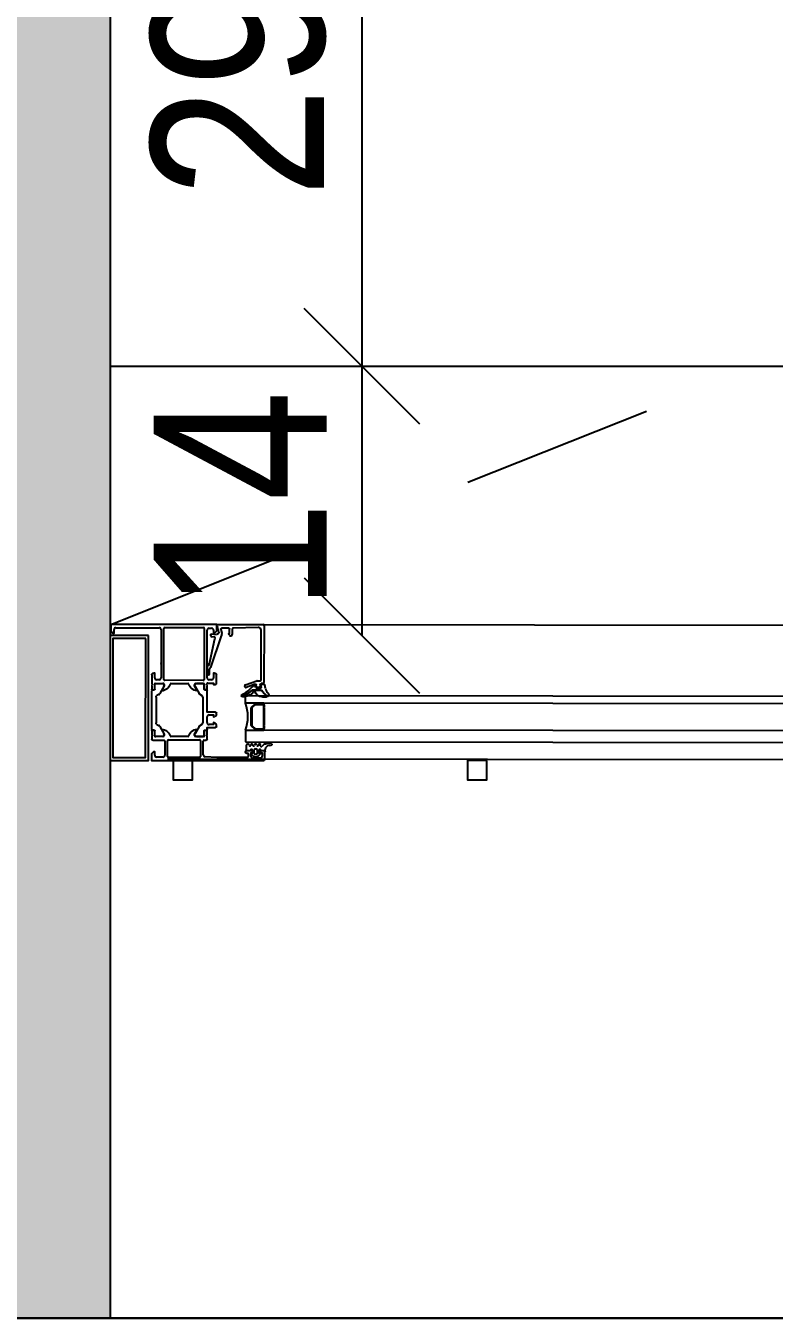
# Model space of a CAD drawing. Header units: metres. Extents: x 493 to 630, y -132 to -15.
# Drawn here: x 554.576 to 554.966, y -92.795 to -92.123 of the extents above; entities that cross this region are included whole.
import ezdxf

# ---------------------------------------------------------------- set-up
doc = ezdxf.new("R2010")
doc.units = ezdxf.units.M
doc.header["$MEASUREMENT"] = 0
doc.header["$PDMODE"] = 3
doc.linetypes.add('HIDDEN2', pattern=[0.1875, 0.125, -0.0625])
for name, color, linetype in [('a_caramida', 2, 'Continuous'), ('a_cote_50', 9, 'Continuous'), ('a_pereti_hasuri', 253, 'Continuous'), ('a_punctat', 40, 'HIDDEN2'), ('a_sticla', 4, 'Continuous'), ('a_tamplarie_ferestre', 6, 'Continuous'), ('a_vederi', 74, 'Continuous'), ('a_vederi subtiri', 124, 'Continuous')]:
    doc.layers.add(name, color=color, linetype=linetype)
doc.styles.get("Standard").update_dxf_attribs({"font": 'ARIALN.TTF'})
doc.dimstyles.new('50 cote', dxfattribs={"dimtxt": 0.09, "dimasz": 0.06, "dimexe": 0, "dimexo": 0, "dimgap": 0.018, "dimtad": 1, "dimdec": 1, "dimlfac": 100, "dimrnd": 0.5, "dimdsep": 46, "dimtxsty": 'Standard', "dimblk": 'OBLIQUE', "dimcen": 0.00045, "dimclrd": 256, "dimclrt": 4, "dimadec": 1, "dimazin": 0, "dimtfac": 1, "dimtdec": 1, "dimtix": 1, "dimtofl": 0, "dimtmove": 0, "dimatfit": 3, "dimldrblk": 'OBLIQUE', "dimfxl": 0, "dimtolj": 1, "dimtzin": 0, "dimarcsym": 0})

# ---------------------------------------------------------------- blocks, each defined once
blk = doc.blocks.new('_Oblique')
at = {"color": 0, "linetype": 'ByBlock', "lineweight": -2}
blk.add_line((-0.5, -0.5), (0.5, 0.5), dxfattribs=at)
blk = doc.blocks.new('*D106')
at = {"layer": 'a_cote_50', "lineweight": -2, "ltscale": 0.3}
blk.add_line((554.75121, -92.00958), (554.75121, -92.29958), dxfattribs=at)
at = {"layer": 'Defpoints', "color": 0, "ltscale": 0.3}
for p in [(554.62032, -92.00958), (554.62032, -92.29958), (554.75121, -92.29958)]:
    blk.add_point(p, dxfattribs=at)
at = {"layer": 'a_cote_50', "lineweight": -2, "ltscale": 0.3, "xscale": 0.06, "yscale": 0.06, "zscale": 0.06}
for p, rotation in [((554.75121, -92.00958), 90), ((554.75121, -92.29958), 270)]:
    blk.add_blockref('_Oblique', p, dxfattribs=dict(at, rotation=rotation))
at = {"layer": 'a_cote_50', "color": 4, "ltscale": 0.3, "insert": (554.68726, -92.15458), "char_height": 0.09, "attachment_point": 5, "rotation": 90}
blk.add_mtext('\\A1;29', dxfattribs=at)
blk = doc.blocks.new('*D107')
at = {"layer": 'a_cote_50', "lineweight": -2, "ltscale": 0.3}
blk.add_line((554.75121, -92.29958), (554.75121, -92.43958), dxfattribs=at)
at = {"layer": 'Defpoints', "color": 0, "ltscale": 0.3}
for p in [(554.62032, -92.29958), (554.62032, -92.43958), (554.75121, -92.43958)]:
    blk.add_point(p, dxfattribs=at)
at = {"layer": 'a_cote_50', "lineweight": -2, "ltscale": 0.3, "xscale": 0.06, "yscale": 0.06, "zscale": 0.06}
for p, rotation in [((554.75121, -92.29958), 90), ((554.75121, -92.43958), 270)]:
    blk.add_blockref('_Oblique', p, dxfattribs=dict(at, rotation=rotation))
at = {"layer": 'a_cote_50', "color": 4, "ltscale": 0.3, "insert": (554.68803, -92.36958), "char_height": 0.09, "attachment_point": 5, "rotation": 90}
blk.add_mtext('\\A1;14', dxfattribs=at)
blk = doc.blocks.new('__4FAFA3F2_FC5C_44BB_A64D_ECB77A95FE74_')
at = {"layer": 'a_vederi subtiri'}
for p, q in [((-125.45, 67), (-125.45, 71)), ((-125.01, 71), (-125.01, 67)), ((-125.01, 66.81), (-125.01, 70.75)), ((-124.7, 66.81), (-124.7, 70.75)), ((-124.36, 71.5), (-123.26, 71.5)), ((-124.36, 71.14), (-119.03, 71.14)), ((-123.26, 71.5), (-123.04, 71.25)), ((-123.04, 71.25), (-122.83, 71.5)), ((-122.83, 71.5), (-118.89, 71.5)), ((-118.01, 71.5), (-114.08, 71.5)), ((-117.87, 71.14), (-112.54, 71.14)), ((-114.08, 71.5), (-113.86, 71.25)), ((-113.86, 71.25), (-113.64, 71.5)), ((-113.64, 71.5), (-112.54, 71.5)), ((-112.2, 70.75), (-112.2, 66.81)), ((-111.89, 67), (-111.89, 71)), ((-111.89, 70.75), (-111.89, 66.81)), ((-111.45, 71), (-111.45, 67)), ((-125.45, 61.5), (-125.45, 67)), ((-125.01, 67), (-125.01, 66.81)), ((-124.82, 66.28), (-123.45, 64.72)), ((-123.45, 64.72), (-124.82, 66.28)), ((-123.23, 64.97), (-124.6, 66.53)), ((-113.91, 64.86), (-122.99, 64.86)), ((-122.99, 64.5), (-113.91, 64.5)), ((-113.91, 64.5), (-122.99, 64.5)), ((-112.3, 66.53), (-113.67, 64.97)), ((-113.45, 64.72), (-112.08, 66.28)), ((-112.08, 66.28), (-113.45, 64.72)), ((-111.89, 66.81), (-111.89, 67)), ((-111.45, 67), (-111.45, 61.5))]:
    blk.add_line(p, q, dxfattribs=at)
at = {"layer": 'a_vederi subtiri', "extrusion": (2e-16, 2e-16, -1)}
for centre, radius, start, end in [((125.23, 71.03), 0.221, 352.37185, 187.62815), ((124.31, 70.79), 0.708, 356.44057, 85.93128), ((124.33, 70.77), 0.368, 356.44057, 85.93128), ((118.45, 71.68), 0.787, 223.03501, 316.96499), ((118.45, 71.76), 0.512, 210.75551, 329.24449), ((112.59, 70.79), 0.708, 94.06872, 183.55943), ((112.57, 70.77), 0.368, 94.06872, 183.55943), ((111.67, 71.03), 0.221, 352.37185, 187.62815), ((125.23, 66.97), 0.221, 172.37185, 7.62815), ((125.23, 66.97), 0.221, 172.37185, 7.62815), ((118.45, 44.3), 18.57, 67.85274, 112.14726), ((124.2, 66.8), 0.808, 319.63799, 0.51725), ((124.2, 66.8), 0.808, 319.63799, 0.51725), ((124.28, 66.81), 0.42, 319.63799, 0.51725), ((122.98, 65.12), 0.618, 270.77303, 319.8915), ((122.98, 65.12), 0.618, 270.77303, 319.8915), ((122.99, 65.18), 0.321, 270.77303, 319.8915), ((113.91, 65.18), 0.321, 220.1085, 269.22697), ((113.92, 65.12), 0.618, 220.1085, 269.22697), ((113.92, 65.12), 0.618, 220.1085, 269.22697), ((112.62, 66.81), 0.42, 179.48275, 220.36201), ((112.7, 66.8), 0.808, 179.48275, 220.36201), ((112.7, 66.8), 0.808, 179.48275, 220.36201), ((111.67, 66.97), 0.221, 172.37185, 7.62815), ((111.67, 66.97), 0.221, 172.37185, 7.62815)]:
    blk.add_arc(centre, radius, start, end, dxfattribs=at)
blk = doc.blocks.new('tampalrie subsol')
at = {"layer": 'a_punctat', "ltscale": 0.5}
blk.add_line((554.62066, -92.43381), (555.31319, -92.15827), dxfattribs=at)
at = {"layer": 'a_sticla'}
for points in [[(554.69067, -92.47081), (555.3303, -92.47151), (555.3303, -92.47551), (554.69067, -92.47481)], [(554.69067, -92.49481), (555.3303, -92.49551), (555.3303, -92.48951), (554.69067, -92.48881)]]:
    blk.add_lwpolyline(points, close=True, dxfattribs=at)
at = {"layer": 'a_tamplarie_ferestre', "extrusion": (8.75965e-20, 1.5e-15, -1)}
blk.add_line((554.67581, -92.43383), (554.69988, -92.43383), dxfattribs=at)
at = {"layer": 'a_tamplarie_ferestre', "extrusion": (2.00012e-16, 2.00051e-16, -1)}
for points in [[(-554.67411, -92.43683), (-554.67411, -92.43833), (-554.67471, -92.43833), (-554.67581, -92.43723), (-554.67581, -92.43383), (-554.62066, -92.43381), (-554.62066, -92.43721), (-554.62176, -92.43831), (-554.62236, -92.43831), (-554.62236, -92.43651)], [(-554.62336, -92.43551), (-554.64581, -92.43553)], [(-554.64681, -92.43653), (-554.6468, -92.45359)], [(-554.6483, -92.46239), (-554.64831, -92.43593)], [(-554.64881, -92.43543), (-554.66881, -92.43543)], [(-554.66931, -92.43593), (-554.6693, -92.4624)], [(-554.6708, -92.4536), (-554.67081, -92.43683)], [(-554.67181, -92.43583), (-554.67311, -92.43583)], [(-554.6468, -92.45459), (-554.6468, -92.46159)], [(-554.6708, -92.4616), (-554.6708, -92.4546)], [(-554.642, -92.46009), (-554.642, -92.46459)], [(-554.642, -92.46559), (-554.642, -92.46747)], [(-554.6422, -92.46487), (-554.6422, -92.46532)], [(-554.6435, -92.46159), (-554.6435, -92.45909), (-554.643, -92.45909)], [(-554.64358, -92.46747), (-554.64358, -92.46471)], [(-554.64361, -92.4675), (-554.64361, -92.4651)], [(-554.6437, -92.46459), (-554.648, -92.46459)], [(-554.64412, -92.4646), (-554.64759, -92.4646)], [(-554.6458, -92.46259), (-554.6445, -92.46259)], [(-554.6485, -92.46509), (-554.6485, -92.46579), (-554.64712, -92.46819)], [(-554.6688, -92.4629), (-554.6488, -92.46289)], [(-554.65203, -92.46459), (-554.66076, -92.46459)], [(-554.66569, -92.4682), (-554.6643, -92.46579), (-554.6643, -92.46509)], [(-554.6648, -92.46459), (-554.6691, -92.46459)], [(-554.66869, -92.4646), (-554.66522, -92.4646)], [(-554.66919, -92.46751), (-554.66919, -92.46511)], [(-554.66922, -92.46471), (-554.66922, -92.46748)], [(-554.6706, -92.46532), (-554.6706, -92.46487)], [(-554.6708, -92.46748), (-554.6708, -92.4656)], [(-554.6711, -92.4643), (-554.6741, -92.4643), (-554.6741, -92.4651), (-554.6751, -92.4651)], [(-554.6731, -92.4626), (-554.6718, -92.4626)], [(-554.6746, -92.4591), (-554.6741, -92.4591), (-554.6741, -92.4616)], [(-554.6756, -92.4646), (-554.6756, -92.4601)], [(-554.642, -92.48838), (-554.642, -92.4683)], [(-554.6423, -92.46777), (-554.64328, -92.46777)], [(-554.6425, -92.4678), (-554.64331, -92.4678)], [(-554.6442, -92.47171), (-554.6442, -92.48498)], [(-554.6456, -92.47034), (-554.6447, -92.47084)], [(-554.64829, -92.46613), (-554.64619, -92.46977)], [(-554.66452, -92.46613), (-554.66661, -92.46977)], [(-554.66553, -92.46839), (-554.66557, -92.46839)], [(-554.66721, -92.47034), (-554.66809, -92.47084)], [(-554.6686, -92.47171), (-554.6686, -92.48498)], [(-554.6703, -92.46781), (-554.66949, -92.46781)], [(-554.66952, -92.46778), (-554.6705, -92.46778)], [(-554.6751, -92.4794), (-554.6708, -92.4794), (-554.6708, -92.46831)], [(-554.6708, -92.4849), (-554.6708, -92.4819)], [(-554.6718, -92.4809), (-554.6741, -92.4809), (-554.6741, -92.4819), (-554.67486, -92.48169)], [(-554.67486, -92.4851), (-554.6741, -92.4849), (-554.6741, -92.4859), (-554.6718, -92.4859)], [(-554.6756, -92.48073), (-554.6756, -92.4799)], [(-554.642, -92.48921), (-554.642, -92.49109)], [(-554.642, -92.49209), (-554.642, -92.49359)], [(-554.6422, -92.49137), (-554.6422, -92.49182)], [(-554.64328, -92.48891), (-554.6423, -92.48891)], [(-554.64331, -92.48888), (-554.6425, -92.48888)], [(-554.64358, -92.49197), (-554.64358, -92.48921)], [(-554.64361, -92.49158), (-554.64361, -92.48918)], [(-554.648, -92.49209), (-554.6437, -92.49209)], [(-554.64759, -92.49208), (-554.64411, -92.49208)], [(-554.6447, -92.48585), (-554.6456, -92.48635)], [(-554.64619, -92.48692), (-554.64829, -92.49055)], [(-554.64712, -92.4885), (-554.6485, -92.49089), (-554.6485, -92.49159)], [(-554.6608, -92.49209), (-554.652, -92.49209)], [(-554.6643, -92.49159), (-554.6643, -92.49089), (-554.66568, -92.4885)], [(-554.66661, -92.48692), (-554.66452, -92.49055)], [(-554.6691, -92.4921), (-554.6648, -92.49209)], [(-554.66521, -92.49208), (-554.66869, -92.49208)], [(-554.66809, -92.48585), (-554.66721, -92.48635)], [(-554.66919, -92.49159), (-554.66919, -92.48919)], [(-554.66922, -92.48922), (-554.66922, -92.49198)], [(-554.66949, -92.48889), (-554.6703, -92.48889)], [(-554.6705, -92.48892), (-554.66952, -92.48892)], [(-554.6706, -92.49182), (-554.6706, -92.49137)], [(-554.6708, -92.48839), (-554.6708, -92.4874), (-554.6751, -92.4874)], [(-554.6708, -92.4911), (-554.6708, -92.48922)], [(-554.6708, -92.4935), (-554.6708, -92.4921)], [(-554.6756, -92.4869), (-554.6756, -92.48606)], [(-554.6425, -92.49409), (-554.6483, -92.49409)], [(-554.6488, -92.49459), (-554.6488, -92.50179)], [(-554.6502, -92.50249), (-554.6502, -92.49429)], [(-554.6507, -92.49379), (-554.6669, -92.49379)], [(-554.6674, -92.49429), (-554.6674, -92.50249)], [(-554.6688, -92.50165), (-554.6688, -92.4945)], [(-554.6693, -92.494), (-554.6703, -92.494)], [(-554.6435, -92.50179), (-554.6435, -92.50009), (-554.6429, -92.50009), (-554.6418, -92.50119), (-554.6418, -92.50459), (-554.7003, -92.5046)], [(-554.6478, -92.50279), (-554.6445, -92.50279)], [(-554.6669, -92.50299), (-554.6507, -92.50299)], [(-554.6917, -92.503), (-554.6758, -92.503), (-554.66974, -92.50265)], [(-554.6907, -92.5001), (-554.6907, -92.5003)], [(-554.694, -92.4996), (-554.6912, -92.4996)], [(-554.6912, -92.5008), (-554.6917, -92.5008)], [(-554.6922, -92.5013), (-554.6922, -92.5025)], [(-554.6935, -92.5023), (-554.6935, -92.5006), (-554.6945, -92.5006), (-554.6945, -92.5001)], [(-554.6985, -92.5033), (-554.6945, -92.5033)], [(-554.6985, -92.5001), (-554.6985, -92.5006), (-554.6995, -92.5006), (-554.6995, -92.5023)], [(-554.7003, -92.4996), (-554.699, -92.4996)], [(-554.7008, -92.5041), (-554.7008, -92.5001)]]:
    blk.add_lwpolyline(points, dxfattribs=at)
at = {"layer": 'a_tamplarie_ferestre', "extrusion": (8.75965e-20, 1.5e-15, -1)}
for points in [[(-554.67681, -92.43778), (-554.6761, -92.43516)], [(-554.67799, -92.43642), (-554.67851, -92.43836)], [(-554.682, -92.43579), (-554.67847, -92.43579)], [(-554.68227, -92.43932), (-554.6819, -92.43869), (-554.6825, -92.43869), (-554.6825, -92.43629)], [(-554.70038, -92.43429), (-554.70037, -92.4641)], [(-554.6728, -92.43982), (-554.6728, -92.43888)], [(-554.67291, -92.43878), (-554.67575, -92.43904)], [(-554.67099, -92.45796), (-554.67099, -92.45467)], [(-554.67139, -92.45979), (-554.67139, -92.45867)], [(-554.6907, -92.46531), (-554.69669, -92.46313)], [(-554.6957, -92.46487), (-554.69104, -92.46657)], [(-554.69637, -92.4661), (-554.69637, -92.46534)], [(-554.69837, -92.4651), (-554.69837, -92.4661)], [(-554.69987, -92.4646), (-554.69887, -92.4646)], [(-554.69037, -92.4661), (-554.69037, -92.46578)], [(-554.69787, -92.4666), (-554.69687, -92.4666)]]:
    blk.add_lwpolyline(points, dxfattribs=at)
for points in [[(-554.69686, -92.4631), (-554.69837, -92.4631, -0.414205), (-554.69887, -92.4626), (-554.69888, -92.43686, -0.426752), (-554.69732, -92.43536), (-554.68428, -92.43577, -0.401735), (-554.6838, -92.43627), (-554.6838, -92.4391)], [(-554.67116, -92.4546), (-554.67151, -92.45498, -0.49304), (-554.67182, -92.45502), (-554.67482, -92.44127, -0.637079), (-554.67451, -92.44042), (-554.67326, -92.44032)], [(-554.67812, -92.43981), (-554.67248, -92.45621, -0.198912), (-554.67189, -92.45763), (-554.67189, -92.45979)]]:
    blk.add_lwpolyline(points, format="xyb", dxfattribs=at)
at = {"layer": 'a_tamplarie_ferestre'}
for points in [[(554.64032, -92.43961), (554.62032, -92.43961), (554.6203, -92.50458), (554.6403, -92.50458)], [(554.63882, -92.44111), (554.62182, -92.44111), (554.6218, -92.50308), (554.6388, -92.50308)]]:
    blk.add_lwpolyline(points, close=True, dxfattribs=at)
for centre, radius, start, end in [((554.62336, -92.43651), 0.001, 89.99997, 179.99345), ((554.64581, -92.43653), 0.001, 359.997, 89.99631), ((554.64881, -92.43593), 0.0005, 89.99697, 179.99634), ((554.66881, -92.43593), 0.0005, 359.99697, 89.99634), ((554.67181, -92.43683), 0.001, 89.99979, 179.99395), ((554.67311, -92.43683), 0.001, 0.00204, 89.9917), ((554.67706, -92.43875), 0.0015, 314.99586, 14.99645), ((554.69988, -92.43433), 0.0005, 359.99687, 89.99634), ((554.6729, -92.43888), 0.0001, 84.94328, 179.99665), ((554.6733, -92.43982), 0.0005, 179.99682, 264.99689), ((554.683, -92.43898), 0.000809, 205.09356, 351.17728), ((554.64628, -92.45409), 0.000725, 316.39252, 43.60079), ((554.67133, -92.4541), 0.000725, 136.38508, 223.60823), ((554.67109, -92.45467), 0.0001, 42.1407, 179.99665), ((554.67131, -92.45797), 0.000319, 178.9604, 239.24281), ((554.64192, -92.46486), 0.000279, 358.83206, 73.57678), ((554.64192, -92.46533), 0.000279, 286.42125, 1.15952), ((554.6445, -92.46159), 0.001, 179.99773, 269.99547), ((554.6437, -92.46471), 0.00012, 89.99655, 179.99665), ((554.64412, -92.46511), 0.000505, 89.42908, 179.42969), ((554.6458, -92.46159), 0.001, 269.99487, 359.99843), ((554.64745, -92.46559), 0.001, 327.26964, 81.81505), ((554.648, -92.46509), 0.0005, 359.99605, 89.99813), ((554.6488, -92.46239), 0.0005, 179.99697, 269.99634), ((554.65203, -92.46509), 0.0005, 89.99665, 163.04225), ((554.66076, -92.46509), 0.0005, 17.28621, 89.99665), ((554.6648, -92.46509), 0.0005, 89.99518, 179.99726), ((554.6688, -92.4624), 0.0005, 269.99697, 359.99634), ((554.6691, -92.46471), 0.00012, 359.99665, 89.99675), ((554.67088, -92.46486), 0.000279, 106.41653, 181.16124), ((554.67088, -92.46533), 0.000279, 178.83378, 253.57206), ((554.6718, -92.4616), 0.001, 180.00002, 269.99329), ((554.6711, -92.4646), 0.0003, 90.02579, 179.97102), ((554.67164, -92.4598), 0.00025, 176.44126, 3.55205), ((554.6731, -92.4616), 0.001, 270.00167, 359.99165), ((554.69087, -92.46578), 0.0005, 110.00691, 179.99665), ((554.69686, -92.4636), 0.0005, 89.99665, 110.00691), ((554.69987, -92.4641), 0.0005, 269.99781, 359.99572), ((554.6425, -92.4683), 0.0005, 89.99635, 179.99696), ((554.64489, -92.46902), 0.0015, 297.99091, 329.99666), ((554.6676, -92.47171), 0.001, 359.99417, 60.68782), ((554.66949, -92.46751), 0.0003, 179.99417, 269.99417), ((554.69087, -92.4661), 0.0005, 179.99665, 290.00807), ((554.69687, -92.4661), 0.0005, 179.99754, 269.99576), ((554.69787, -92.4661), 0.0005, 269.99735, 359.99618), ((554.6676, -92.48498), 0.001, 299.30053, 359.99417), ((554.6718, -92.4819), 0.001, 90.00296, 179.98991), ((554.6718, -92.4849), 0.001, 179.99518, 269.99857), ((554.6425, -92.48838), 0.0005, 179.99635, 269.99696), ((554.64192, -92.49136), 0.000279, 358.83378, 73.57206), ((554.64192, -92.49183), 0.000279, 286.41653, 1.16124), ((554.6437, -92.49197), 0.00012, 179.99665, 269.99665), ((554.64411, -92.49158), 0.0005, 179.99635, 269.99696), ((554.64489, -92.48767), 0.0015, 29.99665, 62.0024), ((554.64745, -92.49109), 0.001, 278.17826, 32.72367), ((554.648, -92.49159), 0.0005, 269.99665, 359.99665), ((554.652, -92.49159), 0.0005, 197.74365, 269.99665), ((554.6608, -92.49159), 0.0005, 269.99665, 342.24966), ((554.6648, -92.49159), 0.0005, 179.99665, 269.99665), ((554.6691, -92.49198), 0.00012, 269.99665, 359.99665), ((554.66949, -92.48919), 0.0003, 89.99417, 179.99417), ((554.67088, -92.49136), 0.000279, 106.42125, 181.15952), ((554.67088, -92.49183), 0.000279, 178.83206, 253.57678), ((554.6483, -92.49459), 0.0005, 359.99624, 89.99707), ((554.6507, -92.49429), 0.0005, 89.99665, 179.99665), ((554.6669, -92.49429), 0.0005, 359.99665, 89.99665), ((554.6693, -92.4945), 0.0005, 89.99665, 179.99665), ((554.6445, -92.50179), 0.001, 179.99487, 269.99843), ((554.6478, -92.50179), 0.001, 269.99779, 359.99552), ((554.6507, -92.50249), 0.0005, 179.99665, 269.99665), ((554.6669, -92.50249), 0.0005, 269.99665, 359.99665), ((554.6698, -92.50165), 0.001, 179.99598, 266.72738), ((554.6917, -92.5013), 0.0005, 359.99697, 89.99634), ((554.6917, -92.5025), 0.0005, 269.99624, 359.99708), ((554.6945, -92.5023), 0.001, 179.99394, 269.99761), ((554.6985, -92.5023), 0.001, 269.99913, 359.99418)]:
    blk.add_arc(centre, radius, start, end, dxfattribs=at)
at = {"layer": 'a_tamplarie_ferestre', "extrusion": (8.75965e-20, 1.5e-15, -1)}
for centre, radius, start, end in [((-554.67584, -92.43804), 0.001, 165.00317, 275.00343), ((-554.67562, -92.43529), 0.0005, 113.24295, 164.99885), ((-554.67847, -92.43629), 0.0005, 345.00404, 90.00049), ((-554.682, -92.43629), 0.0005, 90.00323, 180.00367), ((-554.67089, -92.45867), 0.0005, 120.75719, 180.00336), ((-554.69587, -92.46534), 0.0005, 70.06494, 179.9605), ((-554.69887, -92.4651), 0.0005, 0.00312, 90.00357)]:
    blk.add_arc(centre, radius, start, end, dxfattribs=at)
at = {"layer": 'a_tamplarie_ferestre', "extrusion": (2.00012e-16, 2.00051e-16, -1)}
for centre, radius, start, end in [((-554.643, -92.46009), 0.001, 0.00531, 90.00138), ((-554.64688, -92.46352), 0.00488, 196.95775, 265.66369), ((-554.66594, -92.46348), 0.00492, 274.74019, 342.71379), ((-554.66536, -92.46559), 0.001, 327.27881, 81.82422), ((-554.66869, -92.46511), 0.0005, 90.00552, 180.00613), ((-554.6746, -92.4601), 0.001, 90.00836, 179.99833), ((-554.6751, -92.4646), 0.0005, 180.0007, 270.00687), ((-554.6423, -92.46747), 0.0003, 270.00335, 0.00335), ((-554.64328, -92.46747), 0.0003, 180.00335, 270.00335), ((-554.64331, -92.4675), 0.0003, 180.00335, 270.00335), ((-554.6452, -92.47171), 0.001, 0.00339, 60.00346), ((-554.64724, -92.46826), 0.000137, 265.66369, 30.00326), ((-554.66556, -92.46826), 0.000139, 155.94308, 266.61652), ((-554.66791, -92.46902), 0.0015, 298.00008, 330.00583), ((-554.66952, -92.46748), 0.0003, 270.00335, 0.00335), ((-554.6703, -92.46831), 0.0005, 90.00583, 180.00583), ((-554.6705, -92.46748), 0.0003, 180.00335, 270.00335), ((-554.6452, -92.48498), 0.001, 300.00323, 0.0033), ((-554.6746, -92.48073), 0.001, 180.03853, 254.95229), ((-554.6746, -92.48607), 0.001, 105.06615, 179.95813), ((-554.6751, -92.4799), 0.0005, 90.00503, 180.00079), ((-554.6423, -92.48921), 0.0003, 0.00335, 90.00335), ((-554.64328, -92.48921), 0.0003, 90.00335, 180.00335), ((-554.64331, -92.48918), 0.0003, 90.00335, 180.00335), ((-554.64724, -92.48843), 0.000138, 330.00335, 95.62592), ((-554.64676, -92.49327), 0.005, 95.62592, 162.25635), ((-554.66604, -92.49327), 0.005, 17.75034, 84.38077), ((-554.66536, -92.49109), 0.001, 278.18743, 32.73284), ((-554.66556, -92.48843), 0.000138, 84.38077, 210.00335), ((-554.66791, -92.48767), 0.0015, 30.00582, 62.01157), ((-554.66869, -92.49159), 0.0005, 180.00552, 270.00613), ((-554.66952, -92.48922), 0.0003, 0.00335, 90.00335), ((-554.6703, -92.48839), 0.0005, 180.00583, 270.00583), ((-554.6705, -92.48922), 0.0003, 90.00335, 180.00335), ((-554.6751, -92.4869), 0.0005, 180.00675, 270.00082), ((-554.6425, -92.49359), 0.0005, 270.00176, 0.00493), ((-554.6703, -92.4935), 0.0005, 180.00335, 270.00335), ((-554.6912, -92.5001), 0.0005, 0.00176, 90.00493), ((-554.6912, -92.5003), 0.0005, 270.00187, 0.00482), ((-554.694, -92.5001), 0.0005, 90.00893, 179.99776), ((-554.699, -92.5001), 0.0005, 359.99753, 90.00567), ((-554.7003, -92.5001), 0.0005, 90.00293, 180.00376), ((-554.7003, -92.5041), 0.0005, 180.00293, 270.00376)]:
    blk.add_arc(centre, radius, start, end, dxfattribs=at)
at = {"layer": 'a_vederi subtiri'}
for points in [[(554.68076, -92.43382), (555.32225, -92.43463), (555.32225, -92.37951), (555.22155, -92.37951), (555.22155, -92.38683), (555.30267, -92.38683), (555.30267, -92.43451)], [(554.69549, -92.4655), (554.69523, -92.4655)], [(554.70043, -92.46505), (554.69904, -92.46532)], [(554.70122, -92.46721), (554.70079, -92.46528)], [(554.69192, -92.46975), (554.69401, -92.4682)], [(554.69401, -92.4682), (554.69192, -92.46975)], [(554.69462, -92.468), (554.69864, -92.468)], [(554.69864, -92.468), (554.69462, -92.468)], [(554.69614, -92.4667), (554.69577, -92.46569)], [(554.69861, -92.4669), (554.69642, -92.4669)], [(554.6988, -92.46566), (554.69891, -92.46656)], [(554.69964, -92.47155), (554.7017, -92.47155)], [(554.70174, -92.47105), (554.70176, -92.47154)], [(554.70176, -92.47155), (554.70174, -92.47106)], [(555.31581, -92.50451), (554.65026, -92.50382)]]:
    blk.add_lwpolyline(points, dxfattribs=at)
at = {"layer": 'a_vederi subtiri', "extrusion": (2.00018e-16, 3.00051e-16, -1)}
for points in [[(-554.69171, -92.49598), (-554.69105, -92.497), (-554.69105, -92.499)], [(-554.69268, -92.49673), (-554.69242, -92.49606)], [(-554.69368, -92.49607), (-554.69342, -92.49673)], [(-554.69468, -92.49673), (-554.69442, -92.49607)], [(-554.69525, -92.5009), (-554.69525, -92.499)], [(-554.69568, -92.49607), (-554.69542, -92.49673)], [(-554.69575, -92.4985), (-554.69635, -92.4985)], [(-554.69668, -92.49673), (-554.69642, -92.49607)], [(-554.69685, -92.499), (-554.69685, -92.5009)], [(-554.69768, -92.49607), (-554.69742, -92.49673)], [(-554.69845, -92.4969), (-554.69845, -92.49621)], [(-554.69993, -92.49657), (-554.69932, -92.49723)], [(-554.70095, -92.4998), (-554.70103, -92.49883)], [(-554.70409, -92.4958), (-554.70169, -92.4958)], [(-554.70301, -92.49678), (-554.70408, -92.49665)], [(-554.69135, -92.4993), (-554.69345, -92.4993)], [(-554.69383, -92.50141), (-554.69488, -92.50245)], [(-554.69445, -92.4993), (-554.69445, -92.50061)], [(-554.69523, -92.5026), (-554.69687, -92.5026)], [(-554.69635, -92.5014), (-554.69575, -92.5014)], [(-554.69722, -92.50245), (-554.69826, -92.50141)], [(-554.69765, -92.50061), (-554.69765, -92.4993)], [(-554.69865, -92.4993), (-554.70055, -92.4993), (-554.70055, -92.5002)]]:
    blk.add_lwpolyline(points, dxfattribs=at)
at = {"layer": 'a_vederi subtiri', "extrusion": (3.66023e-24, 6.27398e-20, -1)}
for centre, radius, start, end in [((-554.70448, -92.47722), 0.015, 43.77522, 50.99512), ((-554.69523, -92.4658), 0.0003, 50.99512, 90.00335), ((-554.69549, -92.4658), 0.0003, 90.00335, 160.0159), ((-554.69909, -92.46562), 0.0003, 351.88535, 79.00925), ((-554.70049, -92.46535), 0.0003, 77.64686, 167.23812), ((-554.68937, -92.47084), 0.000698, 353.55082, 73.06219), ((-554.68831, -92.46483), 0.0061, 233.70018, 266.60584), ((-554.68937, -92.47085), 0.000698, 269.60582, 353.55082), ((-554.68941, -92.46456), 0.00699, 218.57187, 270.33598), ((-554.69462, -92.469), 0.001, 52.98787, 90.00335), ((-554.69948, -92.46738), 0.00413, 276.36021, 335.88689), ((-554.69864, -92.469), 0.001, 90.00335, 158.60689), ((-554.69964, -92.46855), 0.003, 269.98646, 282.01716), ((-554.70306, -92.46667), 0.004, 297.72365, 330.67465), ((-554.70074, -92.4711), 0.001, 117.72365, 177.27835), ((-554.70167, -92.47039), 0.00116, 265.47176, 268.25109), ((-554.70167, -92.47039), 0.00116, 135.57263, 265.47176)]:
    blk.add_arc(centre, radius, start, end, dxfattribs=at)
at = {"layer": 'a_vederi subtiri'}
for centre, radius, start, end in [((554.68831, -92.46484), 0.0061, 273.39416, 306.29982), ((554.68181, -92.45558), 0.01634, 296.73601, 316.44552), ((554.69462, -92.469), 0.001, 89.99665, 127.01213), ((554.69525, -92.46921), 0.000476, 17.91272, 141.42813), ((554.69642, -92.4666), 0.0003, 199.99649, 269.99665), ((554.69861, -92.4666), 0.0003, 269.99665, 7.20433), ((554.69864, -92.469), 0.001, 21.39311, 89.99665), ((554.70306, -92.46668), 0.004, 209.32535, 242.27635), ((554.70074, -92.4711), 0.001, 2.72165, 62.27635), ((554.70617, -92.46608), 0.00508, 192.84854, 223.55537), ((554.69305, -92.49658), 0.0004, 200.96206, 339.03125), ((554.69395, -92.4993), 0.0005, 0.05325, 179.94006), ((554.69505, -92.49658), 0.0004, 200.96206, 339.03125), ((554.69575, -92.499), 0.0005, 89.99634, 179.99697), ((554.69635, -92.499), 0.0005, 0.01299, 89.98031), ((554.69705, -92.49658), 0.0004, 200.96206, 339.03125), ((554.69815, -92.4993), 0.0005, 0.05328, 179.94002), ((554.69895, -92.4969), 0.0005, 180.05448, 317.95871), ((554.70327, -92.49901), 0.00225, 96.7184, 175.3978), ((554.69415, -92.50061), 0.0003, 260.25869, 359.99665), ((554.69575, -92.5009), 0.0005, 180.01629, 269.97702), ((554.69635, -92.5009), 0.0005, 270.01713, 359.97618), ((554.69795, -92.50061), 0.0003, 179.99665, 279.7363)]:
    blk.add_arc(centre, radius, start, end, dxfattribs=at)
at = {"layer": 'a_vederi subtiri', "extrusion": (2.00018e-16, 3.00051e-16, -1)}
for centre, radius, start, end in [((-554.69135, -92.499), 0.000299, 269.77297, 0.23372), ((-554.69205, -92.4962), 0.0004, 33.17811, 159.03794), ((-554.69405, -92.49621), 0.0004, 20.96875, 159.03794), ((-554.69605, -92.49621), 0.0004, 20.96875, 159.03794), ((-554.69805, -92.49621), 0.0004, 20.96875, 180.00335), ((-554.70169, -92.4982), 0.0024, 42.67688, 90.00335), ((-554.70409, -92.49623), 0.000426, 90.20706, 270.87615), ((-554.69405, -92.5012), 0.0003, 315.11466, 99.74131), ((-554.69523, -92.5021), 0.0005, 270.00335, 315.00324), ((-554.69687, -92.5021), 0.0005, 225.00346, 270.00335), ((-554.69805, -92.5012), 0.0003, 80.2637, 224.89375), ((-554.70055, -92.4998), 0.000399, 179.90805, 270.09864)]:
    blk.add_arc(centre, radius, start, end, dxfattribs=at)
at = {"xscale": -0.001000000000008328, "yscale": 0.001000000000008328, "zscale": 0.001000000000008328, "rotation": 270.0033459392066}
blk.add_blockref('__4FAFA3F2_FC5C_44BB_A64D_ECB77A95FE74_', (554.62916, -92.36336), dxfattribs=at)
blk = doc.blocks.new('*D1094')
at = {"layer": 'a_cote_50', "lineweight": -2, "ltscale": 0.3}
blk.add_line((-3.63733, -67.31075), (-2.44633, -67.30851), dxfattribs=at)
at = {"layer": 'Defpoints', "color": 0, "ltscale": 0.3}
for p in [(-3.63777, -67.07436), (-2.44677, -67.07436), (-2.44633, -67.30851)]:
    blk.add_point(p, dxfattribs=at)
at = {"layer": 'a_cote_50', "lineweight": -2, "ltscale": 0.3, "xscale": 0.06, "yscale": 0.06, "zscale": 0.06}
for p, rotation in [((-3.63733, -67.31075), 180.1079428696821), ((-2.44633, -67.30851), 0.1079428696821681)]:
    blk.add_blockref('_Oblique', p, dxfattribs=dict(at, rotation=rotation))
at = {"layer": 'a_cote_50', "color": 4, "ltscale": 0.3, "insert": (-3.04195, -67.24568), "char_height": 0.09, "attachment_point": 5, "rotation": 0.10794}
blk.add_mtext('\\A1;119', dxfattribs=at)
blk = doc.blocks.new('*D1095')
at = {"layer": 'a_cote_50', "lineweight": -2, "ltscale": 0.3}
blk.add_line((-2.44633, -67.30851), (-0.97634, -67.30574), dxfattribs=at)
at = {"layer": 'Defpoints', "color": 0, "ltscale": 0.3}
for p in [(-2.44677, -67.07436), (-0.97677, -67.07436), (-0.97634, -67.30574)]:
    blk.add_point(p, dxfattribs=at)
at = {"layer": 'a_cote_50', "lineweight": -2, "ltscale": 0.3, "xscale": 0.06, "yscale": 0.06, "zscale": 0.06}
for p, rotation in [((-0.97634, -67.30574), 0.1079428696821681), ((-2.44633, -67.30851), 180.1079428696821)]:
    blk.add_blockref('_Oblique', p, dxfattribs=dict(at, rotation=rotation))
at = {"layer": 'a_cote_50', "color": 4, "ltscale": 0.3, "insert": (-1.71145, -67.24394), "char_height": 0.09, "attachment_point": 5, "rotation": 0.10794}
blk.add_mtext('\\A1;147', dxfattribs=at)
blk = doc.blocks.new('COTE EXY')
at = {"layer": 'a_cote_50', "ltscale": 0.3}
for base, p1, p2, picture, middle in [((-2.44633, -67.30851), (-3.63777, -67.07436), (-2.44677, -67.07436), '*D1094', (-3.04195, -67.24568)), ((-0.97634, -67.30574), (-2.44677, -67.07436), (-0.97677, -67.07436), '*D1095', (-1.71145, -67.24394))]:
    dim = blk.add_linear_dim(base=base, p1=p1, p2=p2, angle=180.10794, dimstyle='50 cote', override={"dimtmove": 1}, dxfattribs=at)
    dim.commit()
    dim.dimension.update_dxf_attribs({"geometry": picture, "text_midpoint": middle})

msp = doc.modelspace()

# ---------------------------------------------------------------- hatches: boundary and pattern name
at = {"layer": 'a_pereti_hasuri', "ltscale": 0.3}
h = msp.add_hatch(dxfattribs=at)
h.set_pattern_fill('ANSI33', color=256, scale=0.25, style=0)
h.set_pattern_definition([(45, (-4876.954644, 8292.469365), (-0.04419417382, 0.04419417382), []), (45, (-4876.91045, 8292.469365), (-0.04419417382, 0.04419417382), [0.03125, -0.015625])])
h.paths.add_polyline_path([(553.42932, -92.79458), (553.42932, -91.87708), (553.79032, -91.87708), (553.79032, -84.59708), (553.05532, -84.59708), (553.05532, -84.08958), (553.78532, -84.08958), (553.78532, -82.38958), (553.83532, -82.38958), (553.83532, -82.08458), (554.26051, -82.08458), (554.26051, -82.38458), (554.47551, -82.38458), (554.47551, -82.78458), (554.63551, -82.78458), (554.63551, -82.98458), (554.63551, -83.05958), (554.22032, -83.05958), (554.22032, -85.68958), (554.09532, -85.68958), (554.09532, -89.38958), (554.21532, -89.38958), (554.21532, -91.70958), (554.62032, -91.70958), (554.62032, -92.00958), (554.62032, -92.29958), (554.62032, -92.79458)])

# ---------------------------------------------------------------- linework, layer by layer
at = {"layer": 'a_caramida', "ltscale": 0.3}
msp.add_lwpolyline([(554.09532, -85.68958), (554.09532, -89.38958), (554.21532, -89.38958), (554.21532, -91.70958), (554.62032, -91.70958), (554.62032, -92.00958), (554.62032, -92.29958), (554.62032, -92.79458), (553.42932, -92.79458), (553.42932, -91.87708), (553.79032, -91.87708), (553.79032, -84.59708)], dxfattribs=at)
at = {"layer": 'a_cote_50', "ltscale": 0.3}
msp.add_lwpolyline([(570.62532, -47.63113), (570.62532, -59.25113), (570.79532, -59.25113), (570.79532, -59.88113), (570.62532, -59.88113), (570.62532, -60.07113), (570.29532, -60.07113), (570.29532, -62.28113), (570.62532, -62.28113), (570.62532, -62.47113), (570.79532, -62.47113), (570.79532, -63.11113), (570.62532, -63.11113), (570.62532, -74.74113), (570.86551, -74.74113), (570.86638, -81.69114), (570.94532, -81.69113), (570.94532, -89.12113), (568.74532, -89.12113), (568.74532, -92.79458), (506.12025, -92.79458)], dxfattribs=at)
at = {"layer": 'a_cote_50', "color": 242, "ltscale": 0.3}
msp.add_lwpolyline([(568.74532, -92.79458), (568.74532, -83.06458), (553.78532, -83.06458), (553.78497, -79.38958), (504.21498, -79.38958), (506.12025, -92.79458)], close=True, dxfattribs=at)
at = {"layer": 'a_cote_50', "ltscale": 0.3}
for points in [[(554.66316, -92.50458), (554.65316, -92.50458), (554.65316, -92.51458), (554.66316, -92.51458)], [(554.81627, -92.50458), (554.80627, -92.50458), (554.80627, -92.51458), (554.81627, -92.51458)]]:
    msp.add_lwpolyline(points, close=True, dxfattribs=at)
at = {"layer": 'a_vederi', "ltscale": 0.3}
for points in [[(554.62032, -92.29958), (556.09032, -92.29958)], [(556.09032, -92.79458), (554.62032, -92.79458)]]:
    msp.add_lwpolyline(points, dxfattribs=at)

# ---------------------------------------------------------------- block references
at = {"layer": 'a_cote_50'}
msp.add_blockref('COTE EXY', (557.06709, -25.72022), dxfattribs=at)
at = {"layer": 'a_tamplarie_ferestre'}
msp.add_blockref('tampalrie subsol', (0, 0), dxfattribs=at)

# ---------------------------------------------------------------- dimensions: what is measured, and where the dimension line sits
at = {"layer": 'a_cote_50', "ltscale": 0.3}
for base, p1, p2, picture, middle in [((554.75121, -92.29958), (554.62032, -92.00958), (554.62032, -92.29958), '*D106', (554.68726, -92.15458)), ((554.75121, -92.43958), (554.62032, -92.29958), (554.62032, -92.43958), '*D107', (554.68803, -92.36958))]:
    dim = msp.add_linear_dim(base=base, p1=p1, p2=p2, angle=270, dimstyle='50 cote', override={"dimtmove": 1}, dxfattribs=at)
    dim.commit()
    dim.dimension.update_dxf_attribs({"geometry": picture, "text_midpoint": middle})

doc.saveas('drawing.dxf')
